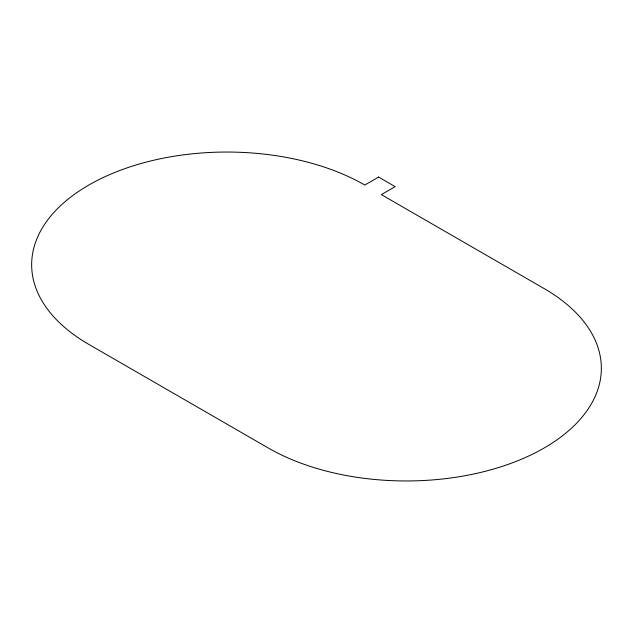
<?xml version="1.0" encoding="UTF-8"?>
<svg xmlns="http://www.w3.org/2000/svg" width="633" height="633" viewBox="0 0 633 633"><rect width="100%" height="100%" fill="white"/><g stroke="black" fill="none" stroke-linecap="round" stroke-linejoin="round"><path stroke-width="0.95" d="M378.597 177.074L364.798 185.042A195.154 112.674 0 0 0 88.81 185.042A195.154 112.674 0 0 0 88.81 344.384L268.202 447.958A195.154 112.674 0 0 0 544.19 447.958A195.154 112.674 0 0 0 544.19 288.616L381.359 194.608L395.158 186.64L378.597 177.074"/></g></svg>
